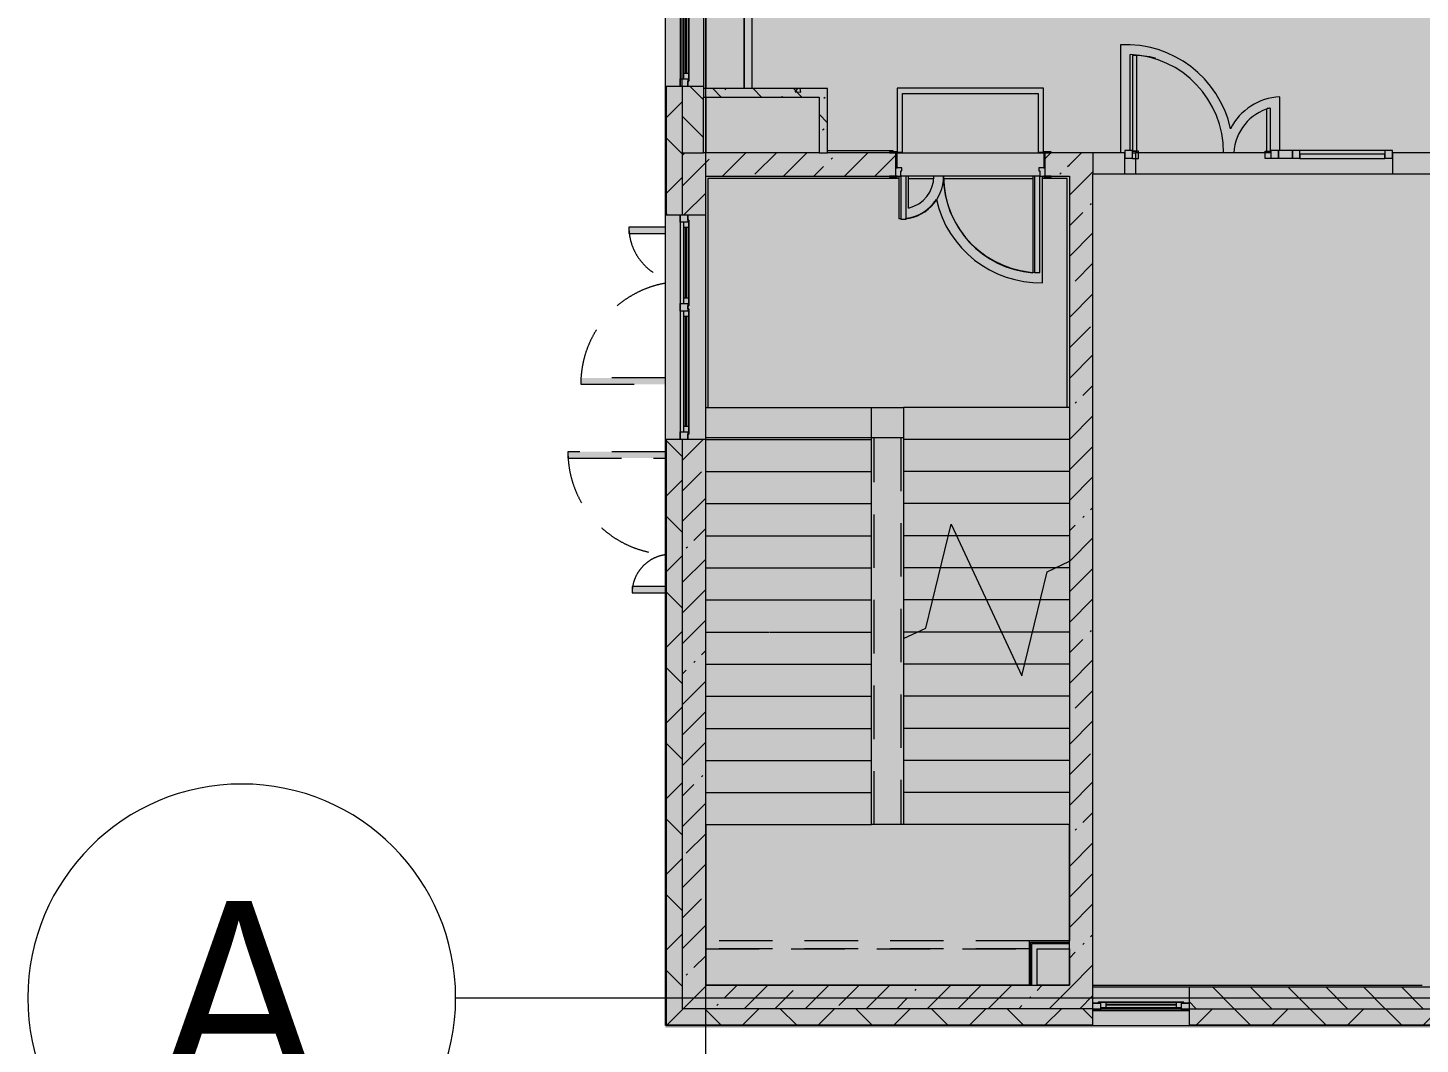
# Model space of a CAD drawing. Header units: millimetres. Extents: x -3917 to 185442, y -8553 to 29000.
# Drawn here: x 52204 to 65222, y -431 to 9067 of the extents above; entities that cross this region are included whole.
import ezdxf

# ---------------------------------------------------------------- set-up
doc = ezdxf.new("R2010")
doc.units = ezdxf.units.MM
doc.linetypes.add('200_ШТРИХ__ш1_п0_6_', pattern=[800, 500, -300])
doc.linetypes.add('Осевая', pattern=[31.75, 6.35, -4.7625, 15.875, -4.7625])
doc.layers.add('A-DETL-GENF-1', color=7, linetype='Continuous', lineweight=9, true_color=0xc0c0c0, transparency=0.4)
for name, color, linetype, lineweight, true_color in [('A-DETL-GENF-4', 7, 'Continuous', 5, 0xb7b7b7), ('A-DOOR-2', 7, 'Continuous', 5, 0xe2e2e2), ('A-DOOR-3', 7, 'Continuous', 5, 0xb7b7b7), ('A-DOOR-FRAM-1', 7, 'Continuous', 5, 0xe2e2e2), ('A-DOOR-FRAM-3', 7, 'Continuous', 5, 0xb7b7b7), ('A-FLOR-1', 7, 'Continuous', 5, 0xb7b7b7), ('A-GLAZ-3', 7, 'Continuous', 5, 0x737373), ('A-GLAZ-CURT-2', 7, 'Continuous', 5, 0x737373), ('A-GLAZ-CWMG-2', 7, 'Continuous', 5, 0x737373), ('A-WALL-5', 7, 'Continuous', 9, 0x737373), ('A-WALL-6', 7, 'Continuous', 5, 0x737373), ('I-WALL-3', 7, 'Continuous', 9, 0xe7e7e7), ('I-WALL-5', 7, 'Continuous', 5, 0x737373), ('I-WALL-6', 7, 'Continuous', 5, 0x787878), ('S-STRS-2', 7, 'Continuous', 5, 0x737373), ('S-STRS-MBND-2', 7, 'Continuous', 5, 0x737373)]:
    doc.layers.add(name, color=color, linetype=linetype, lineweight=lineweight, true_color=true_color)
for name, color, linetype, lineweight in [('A-DETL-MBND-1', 7, '200_ШТРИХ__ш1_п0_6_', 9), ('A-WALL-4', 7, 'Continuous', 5), ('I-WALL-4', 7, 'Continuous', 5), ('Оси', 7, 'Continuous', 9), ('Оси-1', 7, 'Continuous', 20), ('Оси-2', 7, 'Осевая', 9)]:
    doc.layers.add(name, color=color, linetype=linetype, lineweight=lineweight)
doc.styles.add('Arial_1', font='arial.ttf', dxfattribs={"width": 0.9, "height": 1750})
pattern_1 = [(45, (58431.5, 0), (-353.5534, 353.5534), []), (135, (58431.5, 0), (-353.5534, -353.5534), [])]
pattern_2 = [(135, (58431.52, 0), (-176.7767, -176.7767), [])]
pattern_3 = [(45, (58431.5, 0), (-285.123, 285.123), []), (45, (58716.64, 0), (-285.123, 285.123), [504.031, -100.806, 16.764, -84.042])]
pattern_4 = [(135, (58431.5, 0), (-377.17, -377.17), [533.4, -88.9, 17.78, -88.9]), (135, (58431.5, 376.94), (-377.17, -377.17), []), (50, (58431.5, 0), (637.645, -55.787), [66.675, -733.425]), (355, (58431.5, 0), (-123.35, 668.7), [53.34, -586.74]), (100.451, (58484.65, -4.65), (514.3, 612.91), [56.665, -623.315]), (46.184, (58431.5, 177.8), (948.78, -147.15), [100.01, -1100.14]), (96.636, (58510.6, 165.5), (830.91, 866), [85, -934.97]), (351.184, (58431.5, 177.8), (830.92, 865.99), [80.01, -880.11]), (21, (58520.4, 133.35), (530.65, -357.928), [66.675, -733.425]), (326, (58520.4, 133.35), (216.31, 644.66), [53.34, -586.74]), (71.451, (58564.64, 103.5), (746.96, 286.724), [56.665, -623.315]), (37.5, (58431.52, 0), (10.8105, 295.9426), [16.764, -562.864, 16.764, -578.866, -588.962]), (37.5, (58431.52, 0), (10.8105, 295.9426), [-1175.258, 16.764, -572.198]), (7.5, (58431.52, 0), (233.869, 350.632), [16.764, -322.834, 16.764, -549.529, -224.472]), (7.5, (58431.52, 0), (233.869, 350.632), [-905.89, 16.764, -207.708]), (327.5, (58233.27, 0), (474.568, -20.051), [16.764, -205.486, 16.764, -676.656, -920.115]), (327.5, (58233.27, 0), (474.568, -20.051), [-915.67, 16.764, -903.35]), (317.5, (58144.37, 0), (518.452, 88.993), [16.764, -272.16, 16.764, -443.738, -653.415]), (317.5, (58144.37, 0), (518.452, 88.993), [-749.427, 16.764, -636.65])]

# ---------------------------------------------------------------- blocks, each defined once
blk = doc.blocks.new('120_Окно_СКБ_1Ст - 120_Окно_СКБ_1Ст 900х2500_h_-V132-2_10_1_птичка')
at = {"layer": 'A-GLAZ-3'}
for p, q in [((-450, -127), (-450, -57)), ((-450, -57), (-380, -57)), ((450, -57), (-450, -57)), ((-380, -127), (-450, -127)), ((-450, -127), (-400, -127)), ((-380, -127), (-400, -127)), ((-400, -127), (-400, -137)), ((-380, -57), (-380, -127)), ((380, -87), (-380, -87)), ((-380, -87), (-380, -127)), ((-330, -137), (-330, -87)), ((-330, -107), (330, -107)), ((330, -117), (-330, -117)), ((330, -137), (330, -87)), ((380, -127), (380, -57)), ((380, -57), (450, -57)), ((380, -127), (380, -87)), ((450, -127), (380, -127)), ((400, -127), (380, -127)), ((400, -127), (450, -127)), ((400, -137), (400, -127)), ((450, -57), (450, -127)), ((-400, -137), (400, -137)), ((400, -137), (-400, -137))]:
    blk.add_line(p, q, dxfattribs=at)
blk = doc.blocks.new('110_Дверь_СКБ_2Ст - Д-1 Лестничная клетка EIS60-24280000-2_10_1_птичка')
at = {"layer": 'A-DOOR-2'}
for points in [[(-637.5, 1010), (-637.5, 110), (-587.5, 110), (-587.5, 1010)], [(612.5, 510), (612.5, 110), (662.5, 110), (662.5, 510)], [(712.5, 30), (697.5, 30), (697.5, -110), (712.5, -110), (712.5, -102)]]:
    blk.add_hatch(color=256, dxfattribs=at).paths.add_polyline_path(points)
h = blk.add_hatch(color=256, dxfattribs=at)
h.paths.add_polyline_path([(712.5, 110), (662.5, 110), (662.5, 60), (652.5, 60), (652.5, 30), (712.5, 30), (712.5, 39.7)])
h.paths.add_polyline_path([(-687.5, 110), (-687.5, 30), (-627.5, 30), (-627.5, 60), (-637.5, 60), (-637.5, 110)])
at = {"layer": 'A-DOOR-FRAM-1'}
for points in [[(-742.5, 118), (-742.5, 110), (-672.5, 110), (-672.5, 118)], [(-672.5, 30), (-687.5, 30), (-687.5, -110), (-672.5, -110)], [(697.5, 118), (697.5, 110), (767.5, 110), (767.5, 118)], [(-672.5, -110), (-742.5, -110), (-742.5, -118), (-672.5, -118)], [(767.5, -110), (697.5, -110), (697.5, -118), (767.5, -118)]]:
    blk.add_hatch(color=256, dxfattribs=at).paths.add_polyline_path(points)
at = {"layer": 'A-DOOR-3'}
for p, q in [((-637.5, 1010), (-637.5, 110)), ((-587.5, 1010), (-637.5, 1010)), ((-587.5, 110), (-587.5, 1010)), ((662.5, 510), (612.5, 510)), ((612.5, 510), (612.5, 110)), ((662.5, 110), (662.5, 510)), ((-637.5, 110), (-587.5, 110)), ((612.5, 110), (662.5, 110))]:
    blk.add_line(p, q, dxfattribs=at)
for centre, radius, start, end in [((-637.5, 110), 900, 0, 90), ((662.5, 110), 400, 90, 180)]:
    blk.add_arc(centre, radius, start, end, dxfattribs=at)
at = {"layer": 'A-DOOR-FRAM-3'}
for p, q in [((-672.5, 118), (-742.5, 118)), ((-742.5, 118), (-742.5, 110)), ((-742.5, 110), (-672.5, 110)), ((-637.5, 110), (-687.5, 110)), ((-687.5, 110), (-687.5, 30)), ((-687.5, 30), (-627.5, 30)), ((-672.5, 30), (-687.5, 30)), ((-687.5, 30), (-687.5, -110)), ((-672.5, 110), (-672.5, 118)), ((-672.5, -110), (-672.5, 30)), ((-637.5, 60), (-637.5, 110)), ((-627.5, 60), (-637.5, 60)), ((-627.5, 30), (-627.5, 60)), ((662.5, 60), (652.5, 60)), ((652.5, 60), (652.5, 30)), ((652.5, 30), (712.5, 30)), ((662.5, 110), (662.5, 60)), ((712.5, 110), (662.5, 110)), ((767.5, 118), (697.5, 118)), ((697.5, 118), (697.5, 110)), ((697.5, 110), (767.5, 110)), ((712.5, 30), (697.5, 30)), ((697.5, 30), (697.5, -110)), ((712.5, 30), (712.5, 110)), ((712.5, -110), (712.5, 30)), ((767.5, 110), (767.5, 118)), ((-672.5, -110), (-742.5, -110)), ((-742.5, -110), (-742.5, -118)), ((-742.5, -118), (-672.5, -118)), ((-687.5, -110), (-672.5, -110)), ((-672.5, -118), (-672.5, -110)), ((697.5, -110), (710.4, -110)), ((767.5, -110), (697.5, -110)), ((697.5, -110), (697.5, -118)), ((697.5, -118), (767.5, -118)), ((767.5, -118), (767.5, -110))]:
    blk.add_line(p, q, dxfattribs=at)
blk = doc.blocks.new('120_Окно_СКБ_2Ст - 120_Окно_СКБ_2Ст 2100х2500 _мал створка справа_-22445857-2_10_1_птичка')
at = {"layer": 'A-GLAZ-3'}
for p, q in [((-1050, -127), (-1050, -57)), ((-1050, -57), (-980, -57)), ((1050, -57), (-1050, -57)), ((-980, -127), (-1050, -127)), ((-1050, -127), (-1000, -127)), ((-980, -127), (-1000, -127)), ((-1000, -127), (-1000, -137)), ((-980, -57), (-980, -127)), ((150, -87), (-980, -87)), ((-980, -87), (-980, -127)), ((-930, -137), (-930, -87)), ((-930, -107), (100, -107)), ((100, -117), (-930, -117)), ((100, -137), (100, -87)), ((150, -127), (150, -57)), ((150, -57), (220, -57)), ((150, -127), (150, -87)), ((220, -127), (150, -127)), ((170, -127), (150, -127)), ((170, -127), (200, -127)), ((170, -137), (170, -127)), ((220, -127), (200, -127)), ((200, -127), (200, -137)), ((220, -57), (220, -127)), ((980, -87), (220, -87)), ((220, -87), (220, -127)), ((270, -137), (270, -87)), ((270, -107), (930, -107)), ((930, -117), (270, -117)), ((930, -137), (930, -87)), ((980, -127), (980, -57)), ((980, -57), (1050, -57)), ((980, -127), (980, -87)), ((1050, -127), (980, -127)), ((1000, -127), (980, -127)), ((1000, -127), (1050, -127)), ((1000, -137), (1000, -127)), ((1050, -57), (1050, -127)), ((-1000, -137), (170, -137)), ((170, -137), (-1000, -137)), ((200, -137), (1000, -137)), ((1000, -137), (200, -137))]:
    blk.add_line(p, q, dxfattribs=at)
blk = doc.blocks.new('120_Окно_СКБ_2Ст - 120_Окно_СКБ_2Ст 2100х2400 _мал створка справа_-22446225-2_10_1_птичка')
at = {"layer": 'A-GLAZ-3'}
for p, q in [((-1050, -127), (-1050, -57)), ((-1050, -57), (-980, -57)), ((1050, -57), (-1050, -57)), ((-980, -127), (-1050, -127)), ((-1050, -127), (-1000, -127)), ((-980, -127), (-1000, -127)), ((-1000, -127), (-1000, -137)), ((-980, -57), (-980, -127)), ((150, -87), (-980, -87)), ((-980, -87), (-980, -127)), ((-930, -137), (-930, -87)), ((-930, -107), (100, -107)), ((100, -117), (-930, -117)), ((100, -137), (100, -87)), ((150, -127), (150, -57)), ((150, -57), (220, -57)), ((150, -127), (150, -87)), ((220, -127), (150, -127)), ((170, -127), (150, -127)), ((170, -127), (200, -127)), ((170, -137), (170, -127)), ((220, -127), (200, -127)), ((200, -127), (200, -137)), ((220, -57), (220, -127)), ((980, -87), (220, -87)), ((220, -87), (220, -127)), ((270, -137), (270, -87)), ((270, -107), (930, -107)), ((930, -117), (270, -117)), ((930, -137), (930, -87)), ((980, -127), (980, -57)), ((980, -57), (1050, -57)), ((980, -127), (980, -87)), ((1050, -127), (980, -127)), ((1000, -127), (980, -127)), ((1000, -127), (1050, -127)), ((1000, -137), (1000, -127)), ((1050, -57), (1050, -127)), ((-1000, -137), (170, -137)), ((170, -137), (-1000, -137)), ((200, -137), (1000, -137)), ((1000, -137), (200, -137))]:
    blk.add_line(p, q, dxfattribs=at)
blk = doc.blocks.new('110_Дверь_СКБ_2Ст_Наружная - ДН-1_л__ Двухстворчатая 1350 х3200 _ЛК_ в свету с верхним остеклением 2-22796854-2_10_1_птичка')
at = {"layer": 'A-DETL-MBND-1'}
for points in [[(-715, 869), (-715, 79), (-655, 79), (-655, 869)], [(695, 419), (695, 79), (755, 79), (755, 419)]]:
    blk.add_hatch(color=256, dxfattribs=at).paths.add_polyline_path(points)
for p, q in [((-715, 869), (-715, 79)), ((-655, 869), (-715, 869)), ((-655, 79), (-655, 869)), ((755, 419), (695, 419)), ((695, 419), (695, 79)), ((755, 79), (755, 419))]:
    blk.add_line(p, q, dxfattribs=at)
for centre, radius, start, end in [((-715, -91), 960, 10.263, 90), ((755, -91), 510, 90, 160.4016)]:
    blk.add_arc(centre, radius, start, end, dxfattribs=at)
blk = doc.blocks.new('110_Дверь_СКБ_2Ст_Наружная - ДН-3_л__ Двухстворчатая 1200 х3200 из подвала EI30-23666533-2_10_1_птичка')
at = {"layer": 'A-DETL-MBND-1'}
for points in [[(620, 989), (620, 79), (680, 79), (680, 989)], [(-640, 79), (-580, 79), (-580, 389), (-640, 389)]]:
    blk.add_hatch(color=256, dxfattribs=at).paths.add_polyline_path(points)
for p, q in [((680, 989), (620, 989)), ((620, 989), (620, 79)), ((680, 79), (680, 989)), ((-640, 389), (-640, 79)), ((-580, 389), (-640, 389)), ((-580, 79), (-580, 389))]:
    blk.add_line(p, q, dxfattribs=at)
for centre, radius, start, end in [((680, 29), 960, 90, 176.9815), ((-640, 29), 360, 8.166, 90)]:
    blk.add_arc(centre, radius, start, end, dxfattribs=at)
blk = doc.blocks.new('Прямоугольный импост - 50 x 70 мм-31700031-2_10_1_птичка')
at = {"layer": 'A-GLAZ-CWMG-2'}
for p, q in [((-70, 35), (0, 35)), ((-70, -35), (-70, 35)), ((0, 35), (0, -35)), ((0, -35), (-70, -35))]:
    blk.add_line(p, q, dxfattribs=at)
blk = doc.blocks.new('Дверь_Витражная_остекление_ - ДВН_ДАО_Главный вход_1200 в свету-31742133-2_10_1_птичка')
at = {"layer": 'A-DOOR-2'}
for points in [[(-607, 30), (-607, 925), (-647, 922), (-647, 30)], [(640, 30), (640, 430), (633, 430), (607, 421), (607, 30)]]:
    blk.add_hatch(color=256, dxfattribs=at).paths.add_polyline_path(points)
at = {"layer": 'A-DETL-GENF-4'}
for p, q in [((-607, 925), (-647, 925)), ((-647, 925), (-647, 35)), ((-607, 30), (-607, 925)), ((607, 421), (607, 30)), ((640, 430), (633, 430)), ((-647, 30), (-607, 30)), ((-592, 30), (-647, 30)), ((-592, -40), (-592, 30)), ((592, -40), (592, 30)), ((592, 30), (640, 30)), ((607, 30), (640, 30)), ((-647, -40), (-592, -40)), ((647, -40), (592, -40))]:
    blk.add_line(p, q, dxfattribs=at)
at = {"layer": 'A-DOOR-3'}
blk.add_line((-647, 925), (-647, 35), dxfattribs=at)
for centre, radius, start, end in [((-647, 30), 895, 76.1866, 90), ((647, 30), 400, 91.06, 94.8979)]:
    blk.add_arc(centre, radius, start, end, dxfattribs=at)
blk = doc.blocks.new('Системная панель - Стемалит - 40мм-32257327-2_10_1_птичка')
at = {"layer": 'A-GLAZ-CURT-2'}
for p, q in [((65, 35), (-65, 35)), ((-65, 35), (-65, -35)), ((65, -35), (65, 35)), ((-65, -35), (65, -35))]:
    blk.add_line(p, q, dxfattribs=at)
blk = doc.blocks.new('Прямоугольный импост - 50 x 70 мм-31687886-2_10_1_птичка')
at = {"layer": 'A-GLAZ-CWMG-2'}
for p, q in [((-35, 35), (35, 35)), ((-35, -35), (-35, 35)), ((35, 35), (35, -35)), ((35, -35), (-35, -35))]:
    blk.add_line(p, q, dxfattribs=at)
blk = doc.blocks.new('Прямоугольный импост - 50 x 70 мм-31701779-2_10_1_птичка')
at = {"layer": 'A-GLAZ-CWMG-2'}
for p, q in [((0, 35), (-70, 35)), ((-70, 35), (-70, -35)), ((0, -35), (0, 35)), ((-70, -35), (0, -35))]:
    blk.add_line(p, q, dxfattribs=at)
blk = doc.blocks.new('Системная панель - Стекло - 40мм-32257331-2_10_1_птичка')
at = {"layer": 'A-GLAZ-CURT-2'}
for p, q in [((397.5, 0), (-397.5, 0)), ((-397.5, 0), (-397.5, -40)), ((397.5, -40), (397.5, 0)), ((-397.5, -40), (397.5, -40))]:
    blk.add_line(p, q, dxfattribs=at)
blk = doc.blocks.new('Прямоугольный импост - 50 x 70 мм-31702100-2_10_1_птичка')
at = {"layer": 'A-GLAZ-CWMG-2'}
for p, q in [((-35, 35), (35, 35)), ((-35, -35), (-35, 35)), ((35, 35), (35, -35)), ((35, -35), (-35, -35))]:
    blk.add_line(p, q, dxfattribs=at)
blk = doc.blocks.new('Прямоугольный импост - 50 x 70 мм-31720914-2_10_1_птичка')
at = {"layer": 'A-GLAZ-CWMG-2'}
blk.add_line((6460, 7920), (5665, 7920), dxfattribs=at)
blk = doc.blocks.new('Зашивка приборов отопления15 - Зашивка приборов отопления-33281080-2_10_1_птичка')
at = {"layer": 'A-DETL-MBND-1'}
for p, q in [((3135, 535), (110, 535)), ((3135, 460), (110, 460)), ((110, 460), (3135, 460))]:
    blk.add_line(p, q, dxfattribs=at)
blk = doc.blocks.new('Зашивка приборов отопления42 - Зашивка приборов отопления-33374801-2_10_1_птичка')
at = {"layer": 'A-WALL-6'}
for p, q in [((37472, 23439), (35372, 23439)), ((37472, 23079), (37472, 23439)), ((35372, 23079), (37472, 23079)), ((37472, 23079), (35372, 23079)), ((37472, 23004), (37472, 23079)), ((35372, 23004), (37472, 23004))]:
    blk.add_line(p, q, dxfattribs=at)
blk = doc.blocks.new('Ось сетки - D8-29747960-2_10_1_птичка')
at = {"layer": 'Оси-1'}
for start, end in [(360, 180), (180, 360)]:
    blk.add_arc((0, 0), 4, start, end, dxfattribs=at)

msp = doc.modelspace()

# ---------------------------------------------------------------- hatches: boundary and pattern name
at = {"layer": 'A-DETL-GENF-1'}
msp.add_hatch(color=256, dxfattribs=at).paths.add_polyline_path([(91606.5, -280), (97191.5, -280), (97191.5, 23777.7), (92291.5, 23777.7), (92291.5, 27350), (62283.5, 27350), (62283.5, 15358), (58163.5, 15358), (58163.5, -280), (90679, -280)])
at = {"layer": 'A-WALL-4'}
h = msp.add_hatch(dxfattribs=at)
h.set_pattern_fill('FP_115', color=256, style=0, pattern_type=2)
h.set_pattern_definition(pattern_1)
h.paths.add_polyline_path([(58210.9, -100), (58321.5, -100), (58321.5, 5220), (58171.5, 5220), (58171.5, -100)])
h.paths.add_polyline_path([(58321.5, 7320), (58321.5, 8520), (58171.5, 8520), (58171.5, 7320)])
h.paths.add_polyline_path([(58215.8, 10620), (58321.5, 10620), (58321.5, 11520), (58171.5, 11520), (58171.5, 10620)])
h.paths.add_polyline_path([(58215.8, 13120), (58321.5, 13120), (58321.5, 15350), (58171.5, 15350), (58171.5, 13120)])
h = msp.add_hatch(dxfattribs=at)
h.set_pattern_fill('FP_125', color=256, style=0, pattern_type=2)
h.set_pattern_definition(pattern_2)
h.paths.add_polyline_path([(58521.5, 7900), (58521.5, 8520), (58321.5, 8520), (58321.5, 7900)])
h.paths.add_polyline_path([(58321.5, 10620), (58521.5, 10620), (58521.5, 10900), (58321.5, 10900), (58321.5, 10642.6)])
h.paths.add_polyline_path([(58321.5, 11400), (58521.5, 11400), (58521.5, 11520), (58321.5, 11520)])
h.paths.add_polyline_path([(58521.5, 13120), (58521.5, 14700), (58321.5, 14700), (58321.5, 13120)])
h = msp.add_hatch(dxfattribs=at)
h.set_pattern_fill('FP_125', color=256, style=0, pattern_type=2)
h.set_pattern_definition(pattern_2)
h.paths.add_polyline_path([(63061.5, -100), (66991.5, -100), (66991.5, 100), (63061.5, 100)])
h.paths.add_polyline_path([(70273.6, -100), (70591.5, -100), (70591.5, 100), (70091.5, 100), (70091.5, -100)])
h = msp.add_hatch(dxfattribs=at)
h.set_pattern_fill('FP_115', color=256, style=0, pattern_type=2)
h.set_pattern_definition(pattern_1)
h.paths.add_polyline_path([(94321.5, -250), (94321.5, -100), (93201.5, -100), (93201.5, -250), (93925.3, -250)])
h.paths.add_polyline_path([(97191.5, -250), (97191.5, -100), (96421.5, -100), (96421.5, -250), (97185.4, -250)])
h.paths.add_polyline_path([(89287.7, -250), (89341.5, -250), (89341.5, -100), (87641.3, -100), (87641.3, -250), (88824, -250)])
h.paths.add_polyline_path([(91441.5, -250), (92301.5, -250), (92301.5, -100), (91441.5, -100)])
h.paths.add_polyline_path([(84650.1, -250), (84841.3, -250), (84841.3, -100), (83241.5, -100), (83241.5, -250), (84186.4, -250)])
h.paths.add_polyline_path([(77241.5, -250), (77241.5, -100), (76591.5, -100), (76591.5, -250), (76766.2, -250)])
h.paths.add_polyline_path([(80041.5, -250), (81141.5, -250), (81141.5, -100), (80041.5, -100)])
h.paths.add_polyline_path([(75374.9, -250), (75691.5, -250), (75691.5, -100), (74541.5, -100), (74541.5, -250), (74911.2, -250)])
h.paths.add_polyline_path([(71201.1, -250), (71441.5, -250), (71441.5, -100), (70091.5, -100), (70091.5, -250), (70273.6, -250)])
h.paths.add_polyline_path([(66563.5, -250), (66991.5, -250), (66991.5, -100), (63061.5, -100), (63061.5, -250), (65636, -250)])
h.paths.add_polyline_path([(62161.5, -250), (62161.5, -100), (58171.5, -100), (58171.5, -250), (61925.9, -250)])
at = {"layer": 'I-WALL-3'}
for points in [[(61941.5, 460), (61941.5, 510), (61591.5, 510), (61591.5, 460), (61925.9, 460)], [(61641.5, 120), (61641.5, 460), (61591.5, 460), (61591.5, 120)]]:
    msp.add_hatch(color=256, dxfattribs=at).paths.add_polyline_path(points)
at = {"layer": 'I-WALL-4'}
h = msp.add_hatch(dxfattribs=at)
h.set_pattern_fill('FP_123', color=256, style=0, pattern_type=2)
h.set_pattern_definition(pattern_3)
h.paths.add_polyline_path([(58541.5, -100), (58541.5, 5220), (58321.5, 5220), (58321.5, -100)])
h.paths.add_polyline_path([(58321.5, 7320), (58541.5, 7320), (58541.5, 7900), (58321.5, 7900), (58321.5, 7750.3)])
h = msp.add_hatch(dxfattribs=at)
h.set_pattern_fill('FP_123', color=256, style=0, pattern_type=2)
h.set_pattern_definition(pattern_3)
h.paths.add_polyline_path([(58541.5, 7680), (60316.5, 7680), (60316.5, 7900), (58541.5, 7900), (58541.5, 7750.3)])
h.paths.add_polyline_path([(61716.5, 7680), (61941.5, 7680), (61941.5, 7900), (61716.5, 7900), (61716.5, 7730)])
h = msp.add_hatch(dxfattribs=at)
h.set_pattern_fill('FP_123', color=256, style=0, pattern_type=2)
h.set_pattern_definition(pattern_3)
h.paths.add_polyline_path([(61941.5, -100), (62161.5, -100), (62161.5, 7900), (61941.5, 7900), (61941.5, 120)])
h = msp.add_hatch(dxfattribs=at)
h.set_pattern_fill('FP_126', color=256, style=0, pattern_type=2)
h.set_pattern_definition([(135, (58431.5, 0), (-353.553, -353.553), [])])
h.paths.add_polyline_path([(68418.5, 7700), (70591.5, 7700), (70591.5, 7900), (69891.5, 7900), (69891.5, 7830), (69091.5, 7830), (69091.5, 7900), (66691.5, 7900), (66691.5, 7700), (67491, 7700)])
h.paths.add_polyline_path([(71201.1, 7700), (71991.4, 7700), (71991.4, 7900), (71191.5, 7900), (71191.5, 7700)])
h.paths.add_polyline_path([(64961.5, 7700), (66091.5, 7700), (66091.5, 7900), (64961.5, 7900), (64961.5, 7750.3)])
h.paths.add_polyline_path([(75091.5, 7700), (75091.5, 7900), (73431.4, 7900), (73431.4, 7700), (74591.5, 7700)])
h.paths.add_polyline_path([(62161.5, 7700), (62461.5, 7700), (62461.5, 7900), (62161.5, 7900), (62161.5, 7750.3)])
h = msp.add_hatch(dxfattribs=at)
h.set_pattern_fill('FP_123', color=256, style=0, pattern_type=2)
h.set_pattern_definition(pattern_3)
h.paths.add_polyline_path([(61941.5, -100), (61941.5, 120), (58541.5, 120), (58541.5, -100), (61925.9, -100)])
at = {"layer": 'I-WALL-6'}
h = msp.add_hatch(dxfattribs=at)
h.set_pattern_fill('FP_136', color=256, style=0, pattern_type=2)
h.set_pattern_definition(pattern_4)
h.paths.add_polyline_path([(59601.5, 8420), (59681.5, 8420), (59681.5, 8500), (58521.5, 8500), (58521.5, 8420), (59143.3, 8420)])
h = msp.add_hatch(dxfattribs=at)
h.set_pattern_fill('FP_136', color=256, style=0, pattern_type=2)
h.set_pattern_definition(pattern_4)
h.paths.add_polyline_path([(59681.5, 7900), (59681.5, 8420), (59601.5, 8420), (59601.5, 7900)])

# ---------------------------------------------------------------- linework, layer by layer
at = {"layer": 'A-DETL-MBND-1'}
for p, q in [((60116.5, 1620), (60116.5, 5237.9)), ((60366.5, 5237.9), (60366.5, 1620))]:
    msp.add_line(p, q, dxfattribs=at)
at = {"layer": 'A-FLOR-1'}
for p, q in [((62419.6, 8907.6), (62419.6, 7900)), ((62509.6, 7920), (62509.6, 8818.2)), ((60331.1, 8503.9), (60331.1, 7908)), ((61701, 8503.9), (60331.1, 8503.9)), ((61701, 7903.9), (61701, 8503.9)), ((60381.1, 7903.9), (60381.1, 8453.9)), ((60381.1, 8453.9), (61651, 8453.9)), ((61651, 8453.9), (61651, 7903.9)), ((63908.5, 7920), (63908.5, 8421.4)), ((63818.5, 8317.2), (63818.5, 7903)), ((59681.5, 7920), (60291.5, 7920)), ((60291.5, 7920), (60291.5, 7908)), ((60331.5, 7903.9), (60381.1, 7903.9)), ((61651, 7903.9), (61701, 7903.9)), ((63826.5, 7900), (62561.5, 7900)), ((62561.5, 7900), (62561.5, 7700)), ((63818.5, 7903), (63826.5, 7903)), ((60348.3, 7659), (58561.5, 7659)), ((58561.5, 7659), (58561.5, 5520)), ((60291.5, 7672), (60291.5, 7659)), ((60348.3, 7680), (60348.3, 7285.7)), ((60438.3, 7680.2), (60366.5, 7680.2)), ((60438.3, 7383), (60438.3, 7680.2)), ((60438.3, 7659), (60672.5, 7659)), ((60764.5, 7680.2), (60674.5, 7680.2)), ((60765.7, 7659), (61599.5, 7659)), ((61666.5, 7680.2), (61599.5, 7680.2)), ((61599.5, 7680.2), (61599.5, 6777.9)), ((61689.5, 6685.4), (61689.5, 7680)), ((61920.5, 7659), (61689.5, 7659)), ((61741.5, 7659), (61741.5, 7672)), ((61920.5, 5520), (61920.5, 7659)), ((58561.5, 5520), (60391.5, 5520)), ((58541.5, 5237.9), (60391.5, 5237.9))]:
    msp.add_line(p, q, dxfattribs=at)
for centre, radius, start, end in [((62472.1, 7909), 1000, 12.44956, 93.01125), ((62472.1, 7909), 910, 359.43333, 87.64026), ((63933.5, 7878), 544, 92.63401, 153.04618), ((63933.5, 7878), 454, 104.67311, 177.22246), ((60369.5, 7680.2), 305, 283.0427, 0), ((61669.5, 7680.2), 905, 180, 265.56313), ((60369.5, 7680.2), 395, 276.84991, 326.45952), ((61669.5, 7680.2), 995, 192.67054, 271.1511), ((60369.5, 7680.2), 395, 266.92799, 269.56999)]:
    msp.add_arc(centre, radius, start, end, dxfattribs=at)
at = {"layer": 'A-WALL-5'}
for p, q in [((58168.5, 8520), (58168.5, 7320)), ((58171.5, 8520), (58171.5, 7320)), ((58321.5, 8520), (58321.5, 7320)), ((58521.5, 8500), (58521.5, 8420)), ((58321.5, 7900), (58521.5, 7900)), ((59601.5, 7900), (59681.5, 7900)), ((62161.5, 7900), (62161.5, 7700)), ((58168.5, 5220), (58168.5, -253)), ((58171.5, 5220), (58171.5, -249.6)), ((58321.5, 5220), (58321.5, -100)), ((61579, 522.5), (61941.5, 522.5)), ((61579, 120), (61579, 522.5)), ((61941.5, 460), (61941.5, 535)), ((61591.5, 510), (61941.5, 510)), ((61591.5, 120), (61591.5, 510)), ((61566.5, 120), (61641.5, 120)), ((63061.5, -100), (66991.5, -100)), ((58170.6, -253), (62161.5, -253)), ((58171.5, -250), (62161.5, -250)), ((63061.5, -250), (66991.5, -250)), ((63061.5, -253), (66991.5, -253))]:
    msp.add_line(p, q, dxfattribs=at)
at = {"layer": 'A-WALL-6'}
for p, q in [((58163.5, 11520), (58163.5, -258)), ((58521.5, 10900), (58521.5, 8500)), ((58521.5, 8520), (58163.5, 8520)), ((58521.5, 7900), (58521.5, 8420)), ((58163.5, 7320), (58321.5, 7320)), ((58321.5, 5220), (58163.5, 5220)), ((70591.5, 100), (62161.5, 100)), ((63061.5, 100), (63061.5, -258)), ((62161.5, -100), (58321.5, -100)), ((62161.5, -258), (62161.5, -100)), ((58169.3, -258), (76591.5, -258))]:
    msp.add_line(p, q, dxfattribs=at)
at = {"layer": 'I-WALL-5'}
for p, q in [((58321.5, 8520), (58321.5, 10620)), ((58541.5, 10620), (58541.5, 8500)), ((59681.5, 8500), (58521.5, 8500)), ((59681.5, 7900), (59681.5, 8500)), ((58521.5, 8420), (59601.5, 8420)), ((58541.5, 8420), (58541.5, 7900)), ((59601.5, 8420), (59601.5, 7900)), ((59601.5, 7900), (58521.5, 7900)), ((60261.5, 7900), (59681.5, 7900)), ((60331.5, 7900), (61701.5, 7900)), ((62461.5, 7900), (61771.5, 7900)), ((62461.5, 7700), (62461.5, 7900)), ((62531.5, 7900), (62561.5, 7900)), ((66091.5, 7900), (64961.5, 7900)), ((64961.5, 7900), (64961.5, 7700)), ((66091.5, 7700), (62161.5, 7700)), ((62161.5, -100), (62161.5, 7700)), ((58541.5, 120), (58541.5, 7680)), ((58541.5, 7680), (60260.7, 7680)), ((60674.5, 7680), (60438.3, 7680)), ((61599.5, 7680), (60764.2, 7680)), ((61771.5, 7680), (61941.5, 7680)), ((61941.5, 7680), (61941.5, 535)), ((58321.5, 7320), (58541.5, 7320)), ((58541.5, 5220), (58321.5, 5220)), ((61941.5, 535), (61566.5, 535)), ((61566.5, 535), (61566.5, 120)), ((61641.5, 460), (61941.5, 460)), ((61641.5, 120), (61641.5, 460)), ((61941.5, 460), (61941.5, 120)), ((61566.5, 120), (58541.5, 120)), ((61941.5, 120), (61641.5, 120)), ((62161.5, 120), (65241.5, 120)), ((62161.5, -100), (63061.5, -100))]:
    msp.add_line(p, q, dxfattribs=at)
at = {"layer": 'S-STRS-2'}
for p, q in [((58541.5, 5520), (60091.5, 5520)), ((61941.5, 5520), (60391.5, 5520)), ((60391.5, 5520), (60391.5, 5220)), ((61941.5, 5520), (60391.5, 5520)), ((58541.5, 5220), (60091.5, 5220)), ((58541.5, 5220), (60091.5, 5220)), ((60091.5, 5220), (60091.5, 5237.9)), ((60091.5, 4920), (60091.5, 5220)), ((60391.5, 5220), (60391.5, 4920)), ((61941.5, 5220), (60391.5, 5220)), ((61941.5, 5220), (60391.5, 5220)), ((58541.5, 4920), (60091.5, 4920)), ((58541.5, 4920), (60091.5, 4920)), ((60091.5, 4620), (60091.5, 4920)), ((60391.5, 4920), (60391.5, 4620)), ((61941.5, 4920), (60391.5, 4920)), ((61941.5, 4920), (60391.5, 4920)), ((58541.5, 4620), (60091.5, 4620)), ((58541.5, 4620), (60091.5, 4620)), ((60091.5, 4320), (60091.5, 4620)), ((60391.5, 4620), (60391.5, 4320)), ((61941.5, 4620), (60391.5, 4620)), ((61941.5, 4620), (60391.5, 4620)), ((58541.5, 4320), (60091.5, 4320)), ((58541.5, 4320), (60091.5, 4320)), ((60091.5, 4020), (60091.5, 4320)), ((60391.5, 4320), (60391.5, 4020)), ((60810.1, 4320), (60391.5, 4320)), ((60810.1, 4320), (60391.5, 4320)), ((60886.7, 4320), (60810.1, 4320)), ((60886.7, 4320), (60810.1, 4320)), ((61941.5, 4320), (60886.7, 4320)), ((61941.5, 4320), (60886.7, 4320)), ((58541.5, 4020), (60091.5, 4020)), ((58541.5, 4020), (60091.5, 4020)), ((60091.5, 3720), (60091.5, 4020)), ((60391.5, 4020), (60391.5, 3720)), ((60737.2, 4020), (60391.5, 4020)), ((60737.2, 4020), (60391.5, 4020)), ((61026.6, 4020), (60737.2, 4020)), ((61026.6, 4020), (60737.2, 4020)), ((61809.9, 4020), (61026.6, 4020)), ((61809.9, 4020), (61026.6, 4020)), ((61941.5, 4020), (61809.9, 4020)), ((61941.5, 4020), (61809.9, 4020)), ((58541.5, 3720), (60091.5, 3720)), ((58541.5, 3720), (60091.5, 3720)), ((60091.5, 3420), (60091.5, 3720)), ((60391.5, 3720), (60391.5, 3420)), ((60664.3, 3720), (60391.5, 3720)), ((60664.3, 3720), (60391.5, 3720)), ((61166.5, 3720), (60664.3, 3720)), ((61166.5, 3720), (60664.3, 3720)), ((61668.8, 3720), (61166.5, 3720)), ((61668.8, 3720), (61166.5, 3720)), ((61941.5, 3720), (61668.8, 3720)), ((61941.5, 3720), (61668.8, 3720)), ((58541.5, 3420), (59138.3, 3420)), ((58541.5, 3420), (59138.3, 3420)), ((59143.3, 3420), (60091.5, 3420)), ((59143.3, 3420), (60091.5, 3420)), ((60091.5, 3120), (60091.5, 3420)), ((60391.5, 3420), (60391.5, 3358.6)), ((60523.2, 3420), (60391.5, 3420)), ((60523.2, 3420), (60391.5, 3420)), ((61306.4, 3420), (60523.2, 3420)), ((61306.4, 3420), (60523.2, 3420)), ((61595.9, 3420), (61306.4, 3420)), ((61595.9, 3420), (61306.4, 3420)), ((61941.5, 3420), (61595.9, 3420)), ((61941.5, 3420), (61595.9, 3420)), ((60391.5, 3358.6), (60391.5, 3120)), ((58541.5, 3120), (60091.5, 3120)), ((58541.5, 3120), (60091.5, 3120)), ((60091.5, 2820), (60091.5, 3120)), ((60391.5, 3120), (60391.5, 2820)), ((61446.3, 3120), (60391.5, 3120)), ((61446.3, 3120), (60391.5, 3120)), ((61522.9, 3120), (61446.3, 3120)), ((61522.9, 3120), (61446.3, 3120)), ((61941.5, 3120), (61522.9, 3120)), ((61941.5, 3120), (61522.9, 3120)), ((58541.5, 2820), (60091.5, 2820)), ((58541.5, 2820), (60091.5, 2820)), ((60091.5, 2520), (60091.5, 2820)), ((60391.5, 2820), (60391.5, 2520)), ((61941.5, 2820), (60391.5, 2820)), ((61941.5, 2820), (60391.5, 2820)), ((58541.5, 2520), (60091.5, 2520)), ((58541.5, 2520), (60091.5, 2520)), ((60091.5, 2220), (60091.5, 2520)), ((60391.5, 2520), (60391.5, 2220)), ((61941.5, 2520), (60391.5, 2520)), ((61941.5, 2520), (60391.5, 2520)), ((58541.5, 2220), (60091.5, 2220)), ((58541.5, 2220), (60091.5, 2220)), ((60091.5, 1920), (60091.5, 2220)), ((60391.5, 2220), (60391.5, 1920)), ((61941.5, 2220), (60391.5, 2220)), ((61941.5, 2220), (60391.5, 2220)), ((58541.5, 1920), (60091.5, 1920)), ((58541.5, 1920), (60091.5, 1920)), ((60091.5, 1620), (60091.5, 1920)), ((60391.5, 1920), (60391.5, 1620)), ((61941.5, 1920), (60391.5, 1920)), ((61941.5, 1920), (60391.5, 1920)), ((58541.5, 1620), (60091.5, 1620)), ((58541.5, 1620), (60091.5, 1620)), ((60391.5, 1620), (60091.5, 1620)), ((61941.5, 1620), (60391.5, 1620)), ((61941.5, 1620), (60391.5, 1620))]:
    msp.add_line(p, q, dxfattribs=at)
at = {"layer": 'S-STRS-MBND-2'}
for p, q in [((58541.5, 5520), (60091.5, 5520)), ((58541.5, 1620), (58541.5, 5520)), ((60091.5, 1620), (60091.5, 5520)), ((58541.5, 5220), (60091.5, 5220)), ((58541.5, 5220), (60091.5, 5220)), ((58541.5, 4920), (60091.5, 4920)), ((58541.5, 4920), (60091.5, 4920)), ((58541.5, 4620), (60091.5, 4620)), ((58541.5, 4620), (60091.5, 4620)), ((60600.1, 3455.9), (60836.3, 4428.1)), ((60836.3, 4428.1), (61496.7, 3011.9)), ((58541.5, 4320), (60091.5, 4320)), ((58541.5, 4320), (60091.5, 4320)), ((60886.7, 4320), (60810.1, 4320)), ((60886.7, 4320), (60810.1, 4320)), ((61733, 3984.1), (61941.5, 4081.4)), ((58541.5, 4020), (60091.5, 4020)), ((58541.5, 4020), (60091.5, 4020)), ((61026.6, 4020), (60737.2, 4020)), ((61026.6, 4020), (60737.2, 4020)), ((61496.7, 3011.9), (61733, 3984.1)), ((61941.5, 4020), (61809.9, 4020)), ((61941.5, 4020), (61809.9, 4020)), ((58541.5, 3720), (60091.5, 3720)), ((58541.5, 3720), (60091.5, 3720)), ((61166.5, 3720), (60664.3, 3720)), ((61166.5, 3720), (60664.3, 3720)), ((61941.5, 3720), (61668.8, 3720)), ((61941.5, 3720), (61668.8, 3720)), ((58541.5, 3420), (59138.3, 3420)), ((58541.5, 3420), (59138.3, 3420)), ((59143.3, 3420), (60091.5, 3420)), ((59143.3, 3420), (60091.5, 3420)), ((60391.5, 3358.6), (60600.1, 3455.9)), ((61306.4, 3420), (60523.2, 3420)), ((61306.4, 3420), (60523.2, 3420)), ((61941.5, 3420), (61595.9, 3420)), ((61941.5, 3420), (61595.9, 3420)), ((61941.5, 3420), (61941.5, 1620)), ((60391.5, 3358.6), (60391.5, 1620)), ((58541.5, 3120), (60091.5, 3120)), ((58541.5, 3120), (60091.5, 3120)), ((61446.3, 3120), (60391.5, 3120)), ((61446.3, 3120), (60391.5, 3120)), ((61941.5, 3120), (61522.9, 3120)), ((61941.5, 3120), (61522.9, 3120)), ((58541.5, 2820), (60091.5, 2820)), ((58541.5, 2820), (60091.5, 2820)), ((61941.5, 2820), (60391.5, 2820)), ((61941.5, 2820), (60391.5, 2820)), ((58541.5, 2520), (60091.5, 2520)), ((58541.5, 2520), (60091.5, 2520)), ((61941.5, 2520), (60391.5, 2520)), ((61941.5, 2520), (60391.5, 2520)), ((58541.5, 2220), (60091.5, 2220)), ((58541.5, 2220), (60091.5, 2220)), ((61941.5, 2220), (60391.5, 2220)), ((61941.5, 2220), (60391.5, 2220)), ((58541.5, 1920), (60091.5, 1920)), ((58541.5, 1920), (60091.5, 1920)), ((61941.5, 1920), (60391.5, 1920)), ((61941.5, 1920), (60391.5, 1920)), ((58541.5, 1620), (58541.5, 120)), ((58541.5, 1620), (60091.5, 1620)), ((58541.5, 1620), (60091.5, 1620)), ((60391.5, 1620), (60091.5, 1620)), ((61941.5, 1620), (60391.5, 1620)), ((61941.5, 1620), (60391.5, 1620)), ((61941.5, 120), (61941.5, 1620)), ((58541.5, 120), (61941.5, 120))]:
    msp.add_line(p, q, dxfattribs=at)
at = {"layer": 'Оси'}
for p, q in [((58541.5, 5439), (58541.5, 15380)), ((58541.5, -4552.8), (58541.5, 5388.2)), ((56203.9, 0), (68703.9, 0))]:
    msp.add_line(p, q, dxfattribs=at)
at = {"layer": 'Оси-2'}
msp.add_line((58541.5, 5388.2), (58541.5, 5439), dxfattribs=at)

# ---------------------------------------------------------------- block references
at = {"layer": 'A-DETL-MBND-1', "rotation": 89.99999999999991}
for name, p in [('110_Дверь_СКБ_2Ст_Наружная - ДН-1_л__ Двухстворчатая 1350 х3200 _ЛК_ в свету с верхним остеклением 2-22796854-2_10_1_птичка', (58242.5, 6450.5)), ('110_Дверь_СКБ_2Ст_Наружная - ДН-3_л__ Двухстворчатая 1200 х3200 из подвала EI30-23666533-2_10_1_птичка', (58242.5, 4425.5))]:
    msp.add_blockref(name, p, dxfattribs=at)
at = {"layer": 'A-DETL-MBND-1'}
msp.add_blockref('Зашивка приборов отопления15 - Зашивка приборов отопления-33281080-2_10_1_птичка', (58431.5, 0), dxfattribs=at)
at = {"layer": 'A-DOOR-3'}
msp.add_blockref('Дверь_Витражная_остекление_ - ДВН_ДАО_Главный вход_1200 в свету-31742133-2_10_1_птичка', (63179, 7885), dxfattribs=at)
at = {"layer": 'A-DOOR-3', "rotation": 180}
msp.add_blockref('110_Дверь_СКБ_2Ст - Д-1 Лестничная клетка EIS60-24280000-2_10_1_птичка', (61029, 7790), dxfattribs=at)
at = {"layer": 'A-GLAZ-3'}
for name, p, rotation in [('120_Окно_СКБ_2Ст - 120_Окно_СКБ_2Ст 2100х2500 _мал створка справа_-22445857-2_10_1_птичка', (58246.5, 9570), 89.99999999999993), ('120_Окно_СКБ_2Ст - 120_Окно_СКБ_2Ст 2100х2400 _мал створка справа_-22446225-2_10_1_птичка', (58246.5, 6270), 89.99999999999993), ('120_Окно_СКБ_1Ст - 120_Окно_СКБ_1Ст 900х2500_h_-V132-2_10_1_птичка', (62611.5, -175), 180)]:
    msp.add_blockref(name, p, dxfattribs=dict(at, rotation=rotation))
at = {"layer": 'A-GLAZ-CURT-2'}
for name, p in [('Системная панель - Стемалит - 40мм-32257327-2_10_1_птичка', (63961.5, 7885)), ('Системная панель - Стекло - 40мм-32257331-2_10_1_птичка', (64494, 7885))]:
    msp.add_blockref(name, p, dxfattribs=at)
at = {"layer": 'A-GLAZ-CWMG-2', "rotation": 180}
msp.add_blockref('Прямоугольный импост - 50 x 70 мм-31701779-2_10_1_птичка', (62461.5, 7885), dxfattribs=at)
at = {"layer": 'A-GLAZ-CWMG-2', "extrusion": (0, 0, -1), "rotation": 180}
for name, p in [('Прямоугольный импост - 50 x 70 мм-31687886-2_10_1_птичка', (-63861.5, 7885)), ('Прямоугольный импост - 50 x 70 мм-31702100-2_10_1_птичка', (-64061.5, 7885)), ('Прямоугольный импост - 50 x 70 мм-31700031-2_10_1_птичка', (-64961.5, 7885))]:
    msp.add_blockref(name, p, dxfattribs=at)
at = {"layer": 'A-GLAZ-CWMG-2'}
msp.add_blockref('Прямоугольный импост - 50 x 70 мм-31720914-2_10_1_птичка', (58431.5, 0), dxfattribs=at)
at = {"layer": 'A-WALL-6', "rotation": 90.0000000000001}
msp.add_blockref('Зашивка приборов отопления42 - Зашивка приборов отопления-33374801-2_10_1_птичка', (81980.5, -26871.9), dxfattribs=at)
at = {"layer": 'Оси-1', "xscale": 499.9999999999995, "yscale": 499.9999999999995, "zscale": 499.9999999999995, "rotation": 269.9999999999994}
msp.add_blockref('Ось сетки - D8-29747960-2_10_1_птичка', (54203.9, 0), dxfattribs=at)

# ---------------------------------------------------------------- texts
at = {"layer": 'Оси', "insert": (53440.1, 905.2), "char_height": 1750, "width": 1803.797, "attachment_point": 1, "style": 'Arial_1'}
msp.add_mtext('\\fArial|b0|i0|c204|p34|;\\W.9;А', dxfattribs=at)

doc.saveas('drawing.dxf')
